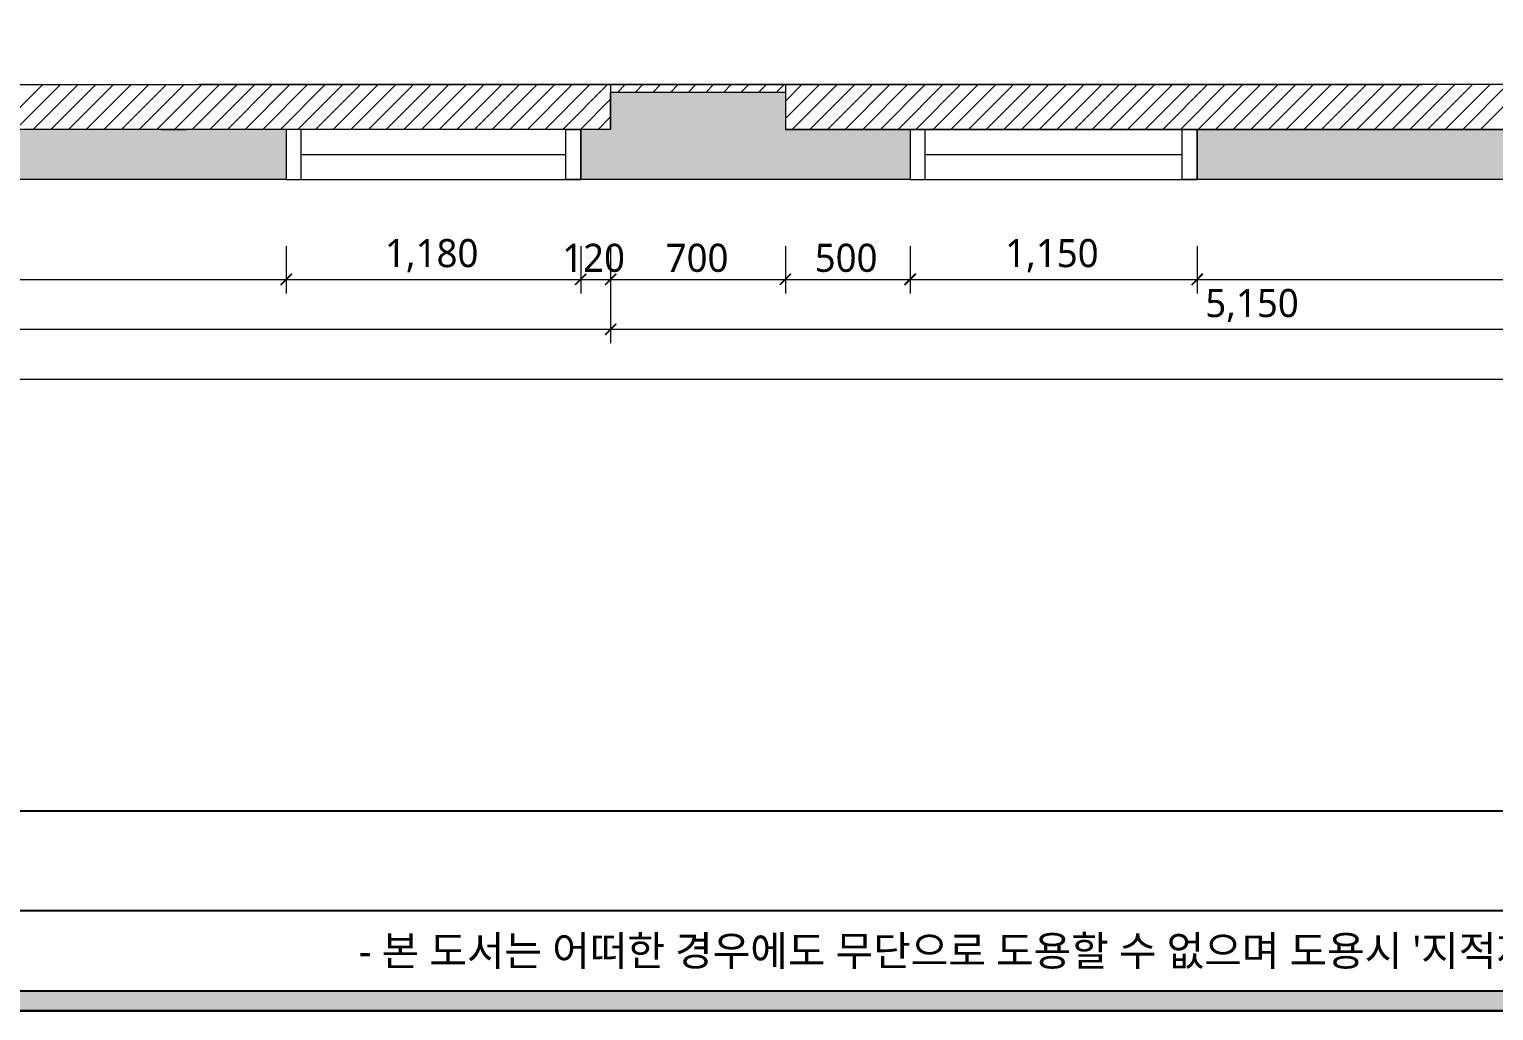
# Model space of a CAD drawing. Header units: metres. Extents: x 11578468 to 47831421, y -58341524 to -14256839.
# Drawn here: x 23835748 to 23841616, y -29097222 to -29093291 of the extents above; entities that cross this region are included whole.
import ezdxf
from ezdxf.enums import TextEntityAlignment as Align

# ---------------------------------------------------------------- set-up
doc = ezdxf.new("R2010")
doc.units = ezdxf.units.M
doc.header["$LTSCALE"] = 50
doc.header["$MEASUREMENT"] = 0
doc.layers.get('DEFPOINTS').update_dxf_attribs({"linetype": 'CONTINUOUS'})
doc.layers.add('FORM(YOURNAME)-1', color=1, linetype='CONTINUOUS')
doc.layers.add('FORM(YOURNAME)-11', color=1, linetype='CONTINUOUS')
doc.layers.add('ha', color=8, linetype='CONTINUOUS', lineweight=5)
doc.styles.add('N 맑은고딕', font='malgun.ttf')
doc.styles.add('YOURNAME', font='malgun.ttf')

# ---------------------------------------------------------------- blocks, each defined once
blk = doc.blocks.new('FORM-ELEVATION')
at = {"layer": 'FORM(YOURNAME)-11'}
h = blk.add_hatch(color=256, dxfattribs=at)
h.dxf.hatch_style = 1
h.paths.add_polyline_path([(-10309, 35708), (71691, 35708), (71691, 35508), (-10309, 35508)])
h.paths.add_polyline_path([(-10309, -21492), (71691, -21492), (71691, -21692), (-10309, -21692)])
at = {"layer": 'DEFPOINTS', "color": 158}
blk.add_line((62481, -20692), (-10309, -20692), dxfattribs=at)
blk.add_lwpolyline([(-10309, -21692), (71691, -21692), (71691, 35708), (-10309, 35708)], close=True, dxfattribs=at)
at = {"layer": 'DEFPOINTS'}
blk.add_lwpolyline([(-8309, 33708), (61071, 33708), (61071, -19692), (-8309, -19692)], close=True, dxfattribs=at)
at = {"layer": 'FORM(YOURNAME)-11'}
blk.add_lwpolyline([(-10309, -21492), (71691, -21492), (71691, -21692), (-10309, -21692)], close=True, dxfattribs=at)
at = {"layer": 'FORM(YOURNAME)-11', "color": 1, "style": 'YOURNAME'}
blk.add_text("- 본 도서는 어떠한 경우에도 무단으로 도용할 수 없으며 도용시 '지적재산권' 보호에 관한 법률에 의거, 법적 분쟁이 발생합니다.  또한 본 도서에 관한 모든 저작권은 당사에 있습니다. -", height=300, dxfattribs=at).set_placement((28146, -21092), align=Align.MIDDLE_CENTER)
at = {"layer": 'FORM(YOURNAME)-11', "color": 3, "style": 'YOURNAME'}
for tag, height, p in [('1', 451, (71041, -1219)), ('2', 451, (71041, -1863)), ('3', 451, (71041, -3150)), ('4', 451, (71041, -5081)), ('5', 515, (71041, -7398)), ('6', 515, (71041, -9650)), ('7', 515, (71041, -11903)), ('8', 515, (71041, -14155)), ('9', 515, (71041, -16408)), ('10', 515, (66791, -18596)), ('11', 515, (71041, -18660)), ('12', 515, (66791, -20848)), ('13', 515, (71041, -20848))]:
    blk.add_attdef(tag, text='', height=height, dxfattribs=at).set_placement(p, align=Align.MIDDLE_RIGHT)

msp = doc.modelspace()

# ---------------------------------------------------------------- linework, layer by layer
at = {"layer": 'ha'}
for p, q in [((23834977.7, -29093512.3), (23841330.2, -29093512.3)), ((23834977.7, -29093512.3), (23838077.7, -29093512.3)), ((23835622.8, -29093692.3), (23835802.8, -29093512.3)), ((23835693.5, -29093692.3), (23835873.5, -29093512.3)), ((23835764.2, -29093692.3), (23835944.2, -29093512.3)), ((23835834.9, -29093692.3), (23836014.9, -29093512.3)), ((23835905.6, -29093692.3), (23836085.6, -29093512.3)), ((23835976.4, -29093692.3), (23836156.4, -29093512.3)), ((23836047.1, -29093692.3), (23836227.1, -29093512.3)), ((23836117.8, -29093692.3), (23836297.8, -29093512.3)), ((23836188.5, -29093692.3), (23836368.5, -29093512.3)), ((23836259.2, -29093692.3), (23836439.2, -29093512.3)), ((23836329.9, -29093692.3), (23836509.9, -29093512.3)), ((23836400.6, -29093692.3), (23836580.6, -29093512.3)), ((23837927.7, -29093512.3), (23836427.7, -29093512.3)), ((23836577.7, -29093512.3), (23836427.7, -29093512.3)), ((23836471.3, -29093692.3), (23836651.3, -29093512.3)), ((23836542, -29093692.3), (23836722, -29093512.3)), ((23836612.8, -29093692.3), (23836792.8, -29093512.3)), ((23836683.5, -29093692.3), (23836863.5, -29093512.3)), ((23836754.2, -29093692.3), (23836934.2, -29093512.3)), ((23836824.9, -29093692.3), (23837004.9, -29093512.3)), ((23836895.6, -29093692.3), (23837075.6, -29093512.3)), ((23836966.3, -29093692.3), (23837146.3, -29093512.3)), ((23837037, -29093692.3), (23837217, -29093512.3)), ((23837107.7, -29093692.3), (23837287.7, -29093512.3)), ((23837178.4, -29093692.3), (23837358.4, -29093512.3)), ((23837249.1, -29093692.3), (23837429.1, -29093512.3)), ((23837319.9, -29093692.3), (23837499.9, -29093512.3)), ((23837390.6, -29093692.3), (23837570.6, -29093512.3)), ((23837461.3, -29093692.3), (23837641.3, -29093512.3)), ((23837532, -29093692.3), (23837712, -29093512.3)), ((23837602.7, -29093692.3), (23837782.7, -29093512.3)), ((23837673.4, -29093692.3), (23837853.4, -29093512.3)), ((23837744.1, -29093692.3), (23837924.1, -29093512.3)), ((23837814.8, -29093692.3), (23837994.8, -29093512.3)), ((23837885.5, -29093692.3), (23838065.5, -29093512.3)), ((23842230.2, -29093512.3), (23837927.7, -29093512.3)), ((23838077.7, -29093512.3), (23838077.7, -29093692.3)), ((23838106.3, -29093542.3), (23838136.3, -29093512.3)), ((23838177, -29093542.3), (23838207, -29093512.3)), ((23838247.7, -29093542.3), (23838277.7, -29093512.3)), ((23838318.4, -29093542.3), (23838348.4, -29093512.3)), ((23838389.1, -29093542.3), (23838419.1, -29093512.3)), ((23838459.8, -29093542.3), (23838489.8, -29093512.3)), ((23838530.5, -29093542.3), (23838560.5, -29093512.3)), ((23838601.2, -29093542.3), (23838631.2, -29093512.3)), ((23838671.9, -29093542.3), (23838701.9, -29093512.3)), ((23838742.7, -29093542.3), (23838772.7, -29093512.3)), ((23838777.7, -29093577.9), (23838843.4, -29093512.3)), ((23838777.7, -29093648.6), (23838914.1, -29093512.3)), ((23842230.2, -29093512.3), (23838777.7, -29093512.3)), ((23838777.7, -29093512.3), (23838777.7, -29093692.3)), ((23838804.8, -29093692.3), (23838984.8, -29093512.3)), ((23838875.5, -29093692.3), (23839055.5, -29093512.3)), ((23838946.2, -29093692.3), (23839126.2, -29093512.3)), ((23839016.9, -29093692.3), (23839196.9, -29093512.3)), ((23839087.6, -29093692.3), (23839267.6, -29093512.3)), ((23839158.3, -29093692.3), (23839338.3, -29093512.3)), ((23839229, -29093692.3), (23839409, -29093512.3)), ((23839299.8, -29093692.3), (23839479.8, -29093512.3)), ((23839370.5, -29093692.3), (23839550.5, -29093512.3)), ((23839441.2, -29093692.3), (23839621.2, -29093512.3)), ((23839511.9, -29093692.3), (23839691.9, -29093512.3)), ((23839582.6, -29093692.3), (23839762.6, -29093512.3)), ((23839653.3, -29093692.3), (23839833.3, -29093512.3)), ((23839724, -29093692.3), (23839904, -29093512.3)), ((23839794.7, -29093692.3), (23839974.7, -29093512.3)), ((23839865.4, -29093692.3), (23840045.4, -29093512.3)), ((23839936.2, -29093692.3), (23840116.2, -29093512.3)), ((23840006.9, -29093692.3), (23840186.9, -29093512.3)), ((23840077.6, -29093692.3), (23840257.6, -29093512.3)), ((23840148.3, -29093692.3), (23840328.3, -29093512.3)), ((23840219, -29093692.3), (23840399, -29093512.3)), ((23840289.7, -29093692.3), (23840469.7, -29093512.3)), ((23840360.4, -29093692.3), (23840540.4, -29093512.3)), ((23840431.1, -29093692.3), (23840611.1, -29093512.3)), ((23840501.8, -29093692.3), (23840681.8, -29093512.3)), ((23840572.6, -29093692.3), (23840752.6, -29093512.3)), ((23840643.3, -29093692.3), (23840823.3, -29093512.3)), ((23840714, -29093692.3), (23840894, -29093512.3)), ((23840784.7, -29093692.3), (23840964.7, -29093512.3)), ((23840855.4, -29093692.3), (23841035.4, -29093512.3)), ((23840926.1, -29093692.3), (23841106.1, -29093512.3)), ((23840996.8, -29093692.3), (23841176.8, -29093512.3)), ((23841067.5, -29093692.3), (23841247.5, -29093512.3)), ((23841138.2, -29093692.3), (23841318.2, -29093512.3)), ((23841208.9, -29093692.3), (23841388.9, -29093512.3)), ((23841279.7, -29093692.3), (23841459.7, -29093512.3)), ((23841350.4, -29093692.3), (23841530.4, -29093512.3)), ((23841421.1, -29093692.3), (23841601.1, -29093512.3)), ((23841491.8, -29093692.3), (23841671.8, -29093512.3)), ((23841562.5, -29093692.3), (23841742.5, -29093512.3)), ((23837956.3, -29093692.3), (23838077.7, -29093570.8)), ((23838077.7, -29093692.3), (23838077.7, -29093542.3)), ((23838077.7, -29093542.3), (23838777.7, -29093542.3)), ((23838777.7, -29093542.3), (23838777.7, -29093692.3)), ((23838777.7, -29093542.3), (23838777.7, -29093692.3)), ((23838027, -29093692.3), (23838077.7, -29093641.5)), ((23836777.7, -29093692.3), (23833077.7, -29093692.3)), ((23836277.7, -29093692.3), (23836377.7, -29093692.3)), ((23838077.7, -29093692.3), (23836377.7, -29093692.3)), ((23836777.7, -29093692.3), (23836777.7, -29093892.3)), ((23837957.7, -29093692.3), (23836777.7, -29093692.3)), ((23836777.7, -29093692.3), (23836777.7, -29093892.3)), ((23836837.7, -29093692.3), (23836777.7, -29093692.3)), ((23836777.7, -29093692.3), (23836777.7, -29093892.3)), ((23836837.7, -29093892.3), (23836837.7, -29093692.3)), ((23837897.7, -29093892.3), (23837897.7, -29093692.3)), ((23837897.7, -29093692.3), (23837957.7, -29093692.3)), ((23838077.7, -29093692.3), (23837957.7, -29093692.3)), ((23837957.7, -29093692.3), (23837957.7, -29093892.3)), ((23837957.7, -29093892.3), (23837957.7, -29093692.3)), ((23837957.7, -29093692.3), (23837957.7, -29093892.3)), ((23839277.7, -29093692.3), (23838777.7, -29093692.3)), ((23838777.7, -29093692.3), (23842830.2, -29093692.3)), ((23839277.7, -29093692.3), (23839277.7, -29093892.3)), ((23840427.7, -29093692.3), (23839277.7, -29093692.3)), ((23839277.7, -29093692.3), (23839277.7, -29093892.3)), ((23839337.7, -29093692.3), (23839277.7, -29093692.3)), ((23839277.7, -29093692.3), (23839277.7, -29093892.3)), ((23839337.7, -29093892.3), (23839337.7, -29093692.3)), ((23840367.7, -29093892.3), (23840367.7, -29093692.3)), ((23840367.7, -29093692.3), (23840427.7, -29093692.3)), ((23843227.7, -29093692.3), (23840427.7, -29093692.3)), ((23840427.7, -29093692.3), (23840427.7, -29093892.3)), ((23840427.7, -29093892.3), (23840427.7, -29093692.3)), ((23840427.7, -29093692.3), (23840427.7, -29093892.3)), ((23836837.7, -29093792.3), (23837897.7, -29093792.3)), ((23839337.7, -29093792.3), (23840367.7, -29093792.3)), ((23836777.7, -29093892.3), (23832877.7, -29093892.3)), ((23836777.7, -29093892.3), (23837957.7, -29093892.3)), ((23836777.7, -29093892.3), (23836837.7, -29093892.3)), ((23837957.7, -29093892.3), (23837897.7, -29093892.3)), ((23839277.7, -29093892.3), (23837957.7, -29093892.3)), ((23839277.7, -29093892.3), (23840427.7, -29093892.3)), ((23839277.7, -29093892.3), (23839337.7, -29093892.3)), ((23840427.7, -29093892.3), (23840367.7, -29093892.3)), ((23846727.7, -29093892.3), (23840427.7, -29093892.3)), ((23836777.7, -29094159.8), (23836777.7, -29094348.5)), ((23836777.7, -29094159.8), (23836777.7, -29094348.5)), ((23837957.7, -29094159.8), (23837957.7, -29094348.5)), ((23837957.7, -29094159.8), (23837957.7, -29094348.5)), ((23838077.7, -29094159.8), (23838077.7, -29094348.5)), ((23838077.7, -29094159.8), (23838077.7, -29094348.5)), ((23838077.7, -29094159.8), (23838077.7, -29094548.5)), ((23838077.7, -29094159.8), (23838077.7, -29094548.5)), ((23838777.7, -29094159.8), (23838777.7, -29094348.5)), ((23838777.7, -29094159.8), (23838777.7, -29094348.5)), ((23839277.7, -29094159.8), (23839277.7, -29094348.5)), ((23839277.7, -29094159.8), (23839277.7, -29094348.5)), ((23840427.7, -29094159.8), (23840427.7, -29094348.5)), ((23840427.7, -29094159.8), (23840427.7, -29094348.5)), ((23833077.7, -29094292.3), (23836777.7, -29094292.3)), ((23836777.7, -29094292.3), (23837957.7, -29094292.3)), ((23837957.7, -29094292.3), (23838077.7, -29094292.3)), ((23838077.7, -29094292.3), (23838777.7, -29094292.3)), ((23838777.7, -29094292.3), (23839277.7, -29094292.3)), ((23839277.7, -29094292.3), (23840427.7, -29094292.3)), ((23840427.7, -29094292.3), (23843227.7, -29094292.3)), ((23832577.7, -29094492.3), (23838077.7, -29094492.3)), ((23838077.7, -29094492.3), (23843227.7, -29094492.3)), ((23832577.7, -29094692.3), (23852927.7, -29094692.3))]:
    msp.add_line(p, q, dxfattribs=at)
at = {"layer": 'ha', "const_width": 6.75}
for points in [[(23836755.2, -29094314.8), (23836800.2, -29094269.8)], [(23836800.2, -29094269.8), (23836755.2, -29094314.8)], [(23837935.2, -29094314.8), (23837980.2, -29094269.8)], [(23837935.2, -29094314.8), (23837980.2, -29094269.8)], [(23838100.2, -29094269.8), (23838055.2, -29094314.8)], [(23838100.2, -29094269.8), (23838055.2, -29094314.8)], [(23838755.2, -29094314.8), (23838800.2, -29094269.8)], [(23838800.2, -29094269.8), (23838755.2, -29094314.8)], [(23839255.2, -29094314.8), (23839300.2, -29094269.8)], [(23839300.2, -29094269.8), (23839255.2, -29094314.8)], [(23840405.2, -29094314.8), (23840450.2, -29094269.8)], [(23840450.2, -29094269.8), (23840405.2, -29094314.8)], [(23838055.2, -29094514.8), (23838100.2, -29094469.8)], [(23838100.2, -29094469.8), (23838055.2, -29094514.8)]]:
    msp.add_lwpolyline(points, dxfattribs=at)
at = {"layer": 'ha'}
for points in [[(23838077.7, -29093692.3), (23838077.7, -29093542.3), (23838777.7, -29093892.3)], [(23838777.7, -29093692.3), (23838077.7, -29093542.3), (23838777.7, -29093542.3)], [(23838777.7, -29093892.3), (23838077.7, -29093542.3), (23838777.7, -29093692.3)], [(23833077.7, -29093892.3), (23833077.7, -29093692.3), (23836777.7, -29093892.3)], [(23836777.7, -29093892.3), (23833077.7, -29093692.3), (23836777.7, -29093692.3)], [(23837957.7, -29093892.3), (23837957.7, -29093692.3), (23838077.7, -29093892.3)], [(23838077.7, -29093892.3), (23837957.7, -29093692.3), (23838077.7, -29093692.3)], [(23838077.7, -29093892.3), (23838077.7, -29093692.3), (23838777.7, -29093892.3)], [(23838777.7, -29093892.3), (23838777.7, -29093692.3), (23839277.7, -29093892.3)], [(23839277.7, -29093892.3), (23838777.7, -29093692.3), (23839277.7, -29093692.3)], [(23840427.7, -29093892.3), (23840427.7, -29093692.3), (23843227.7, -29093892.3)], [(23843227.7, -29093892.3), (23840427.7, -29093692.3), (23843227.7, -29093692.3)]]:
    msp.add_solid(points, dxfattribs=at)

# ---------------------------------------------------------------- block references
at = {"layer": 'FORM(YOURNAME)-1', "xscale": 0.4, "yscale": 0.4, "zscale": 0.4}
msp.add_blockref('FORM-ELEVATION', (23831853.2, -29088545.2), dxfattribs=at)

# ---------------------------------------------------------------- texts
at = {"layer": 'ha', "style": 'N 맑은고딕'}
for s, p in [('1,180', (23837173.3, -29094243.4)), ('120', (23837883.5, -29094262.2)), ('700', (23838298.2, -29094262.2)), ('500', (23838895.4, -29094262.2)), ('1,150', (23839658.3, -29094243.4)), ('5,150', (23840460.2, -29094443.4))]:
    msp.add_text(s, height=112.5, dxfattribs=at).set_placement(p)

doc.saveas('drawing.dxf')
